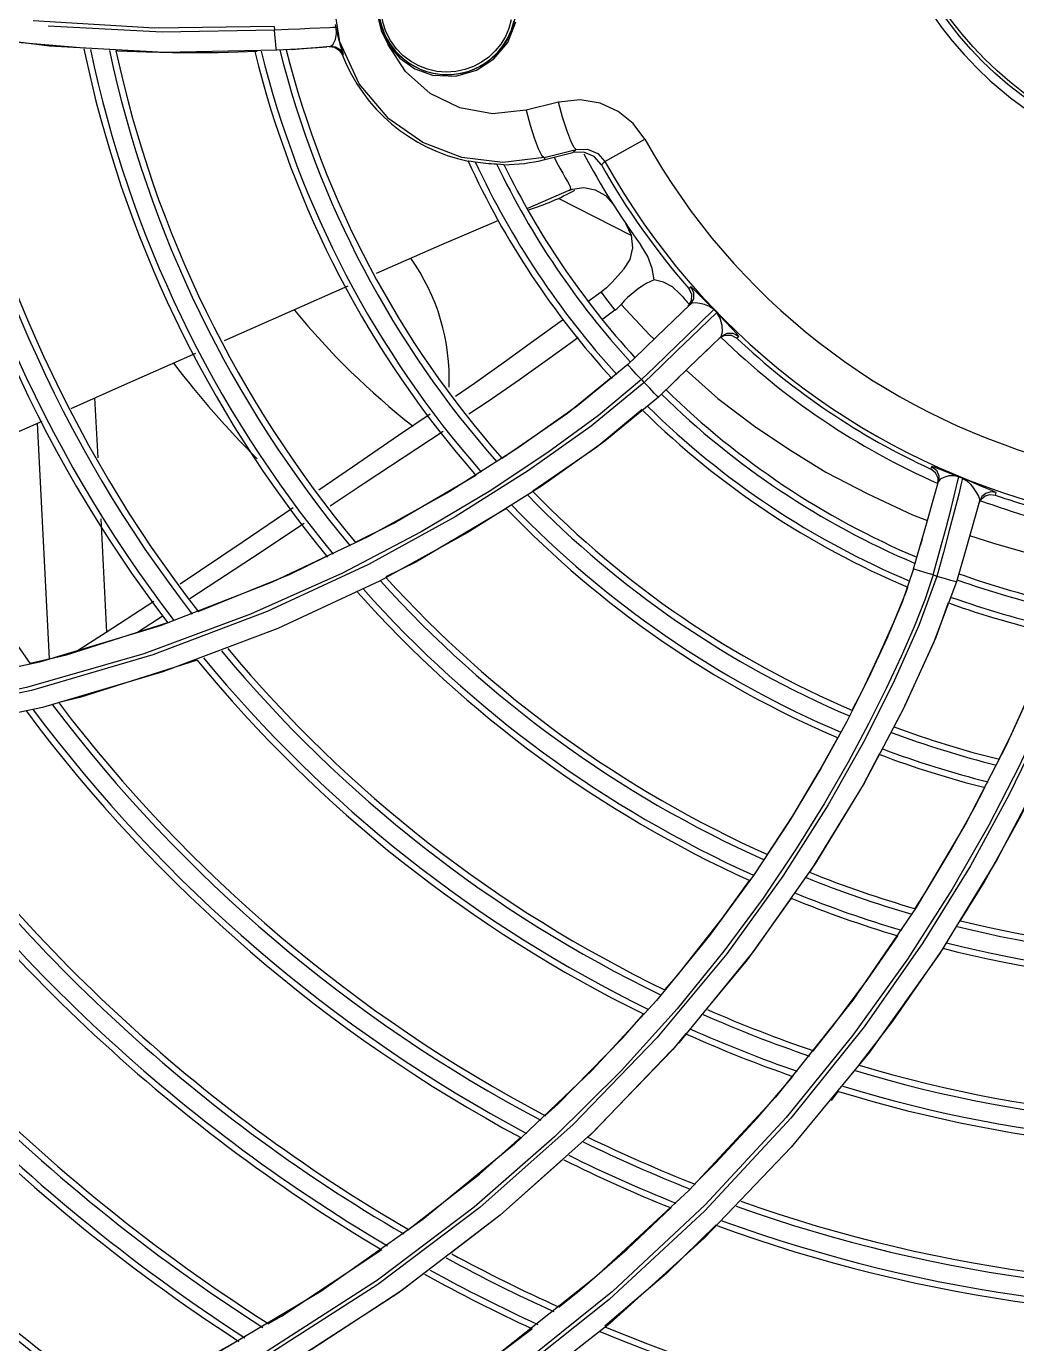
# Model space of a CAD drawing. Header units: metres. Extents: x -367 to 374, y -238 to 224.
# Drawn here: x 350.4975 to 350.5751, y 176.5945 to 176.6976 of the extents above; entities that cross this region are included whole.
import ezdxf
from ezdxf.enums import TextEntityAlignment as Align

# ---------------------------------------------------------------- set-up
doc = ezdxf.new("R2010")
doc.units = ezdxf.units.M
for name, color, linetype in [('ELE-ALIMENTADORES', 160, 'Continuous'), ('LA_BAU_BASES GERAIS_R00$0$ARQ-XREF-ATT', 8, 'Continuous'), ('LA_BAU_BASES GERAIS_R00$0$BASE', 253, 'Continuous'), ('LA_BAU_BASES GERAIS_R00$0$dutos', 31, 'Continuous')]:
    doc.layers.add(name, color=color, linetype=linetype)
doc.styles.add('LA_BAU_BASES GERAIS_R00$0$R60-125-RS', font='romans.shx', dxfattribs={"height": 0.19})
doc.styles.add('LA_BAU_BASES GERAIS_R00$0$R80-100-RS', font='romans.shx', dxfattribs={"height": 0.203})

# ---------------------------------------------------------------- blocks, each defined once
blk = doc.blocks.new('LA_BAU_BASES GERAIS_R00$0$A$C2E3D5B4E')
at = {"layer": 'LA_BAU_BASES GERAIS_R00$0$dutos', "color": 251}
for p, q in [((-16.22790802469399, -1.25358252255927), (-16.22848297564451, -1.250037579836942)), ((-16.25065965759813, -1.25391308028037), (-16.25972701782302, -1.252754706170606)), ((-16.23307161105367, -1.252363900934768), (-16.2330241891782, -1.252662116784165)), ((-16.22873976916617, -1.252480180026112), (-16.23026108272779, -1.252541141131303)), ((-16.22640337683561, -1.256851804497899), (-16.22790802469399, -1.25358252255927)), ((-16.22415111958662, -1.253760622426569), (-16.22322550050512, -1.254857649641679)), ((-16.24166743367005, -1.254402047379415), (-16.25065965759813, -1.25391308028037)), ((-16.24529677679629, -1.254283743723761), (-16.24544625793669, -1.254271137154035)), ((-16.24529678393083, -1.254283745616419), (-16.24306863638867, -1.254369095650588)), ((-16.23285157583678, -1.254239399702499), (-16.24166743367005, -1.254402047379415)), ((-16.23169910234174, -1.254170294493349), (-16.23045182356645, -1.254083013579191)), ((-16.23045182356645, -1.254083013579191), (-16.22928666638927, -1.253989442912541)), ((-16.22928666638927, -1.253989442912541), (-16.22892837476547, -1.253957171538502)), ((-16.22875191158255, -1.253942669111609), (-16.22832789346921, -1.25399612766131)), ((-16.22772988346514, -1.254576368069763), (-16.22763938028129, -1.254566909313951)), ((-16.22406979882544, -1.259607577147733), (-16.22640337683561, -1.256851804497899)), ((-16.22065793072306, -1.256178096198425), (-16.21884478982292, -1.256260297271808)), ((-16.21079090643661, -1.258294398332225), (-16.21332818459496, -1.258931123290211)), ((-16.21332818457677, -1.258931123285663), (-16.21301092298472, -1.26009353328817)), ((-16.21191976221235, -1.262625027604088), (-16.20940282730862, -1.261993407738998)), ((-16.20940282730862, -1.261993407738998), (-16.20966608738081, -1.262239582022346)), ((-16.20716166593729, -1.262947461713964), (-16.20403792298202, -1.261201947241432)), ((-16.21191976221235, -1.262625027604088), (-16.21187834105103, -1.262791158812149)), ((-16.21187834106013, -1.262791158814878), (-16.20966608738081, -1.262239582022346)), ((-16.20716170066544, -1.262947405841885), (-16.20743824468991, -1.263201609601026)), ((-16.21321117953948, -1.2665833349335), (-16.20995539779187, -1.265198790882721)), ((-16.20510570483248, -1.268745047154596), (-16.21080538564274, -1.265832219031552)), ((-16.20995539779187, -1.265198790882721), (-16.20996159434299, -1.265201470074032)), ((-16.2074629064432, -1.273174584029846), (-16.20846191972259, -1.273896337465601)), ((-16.20058601579285, -1.272887060174696), (-16.20044156778249, -1.272747723658256)), ((-16.20036000618393, -1.273336257528797), (-16.20058601579285, -1.272887060174696)), ((-16.20038061912737, -1.273836746074892), (-16.20036000618393, -1.273336257528797)), ((-16.20049818937878, -1.274126271549619), (-16.20313402149259, -1.276670058509524)), ((-16.20064293302903, -1.274266125149268), (-16.20038061912737, -1.273836746074892)), ((-16.20639035583827, -1.274589774798812), (-16.20731424257974, -1.275279989603121)), ((-16.19841009927768, -1.274756779823917), (-16.2003922882368, -1.27666787269817)), ((-16.19806705757856, -1.276644777504487), (-16.1979471269533, -1.276285885729237)), ((-16.20058808319072, -1.279075945375268), (-16.19876158107763, -1.277315015352258)), ((-16.19886690036765, -1.277416520770828), (-16.19971509171683, -1.278234061236333)), ((-16.19806740615559, -1.276644554016173), (-16.19886690036765, -1.277416520770828)), ((-16.19821179694645, -1.276784074480645), (-16.19777330153329, -1.276536675064278)), ((-16.19777330153329, -1.276536675064278), (-16.19727259031379, -1.276533482193088)), ((-16.19727259031379, -1.276533482193088), (-16.19683135358628, -1.27677507319612)), ((-16.19668703974503, -1.276635642061308), (-16.19683135742025, -1.276775069562689)), ((-16.21007991496845, -1.282632399054535), (-16.20667787949287, -1.279838824946353)), ((-16.20137103331535, -1.279837208051219), (-16.20186151515964, -1.28031341589093)), ((-16.24685240862027, -1.286138779761757), (-16.24709194911702, -1.281440569425001)), ((-16.21521942862864, -1.2861580485839), (-16.21007991496845, -1.282632399054535)), ((-16.25066151771125, -1.301868069280943), (-16.25160203489031, -1.283433456615683)), ((-16.2198268667189, -1.284072897038357), (-16.22602373265318, -1.288152898413216)), ((-16.18158016553025, -1.286819587185789), (-16.18163792070982, -1.287019259005945)), ((-16.18126961613325, -1.287309777028611), (-16.18163792070982, -1.287019259005945)), ((-16.18107463022034, -1.287734626987628), (-16.18126961613325, -1.287309777028611)), ((-16.18109436523309, -1.28820317169783), (-16.18107463022034, -1.287734626987628)), ((-16.22602373265318, -1.288152898413216), (-16.22868565023009, -1.289927415639511)), ((-16.21214017017064, -1.288361572233669), (-16.21794036773827, -1.292019691143366)), ((-16.17654347475172, -1.288863478370956), (-16.17659759482376, -1.289052106956376)), ((-16.17783411927439, -1.289531782015445), (-16.17896918281849, -1.293488453505859)), ((-16.17738705422425, -1.289108515067426), (-16.17699936431154, -1.288998953773159)), ((-16.17699936431154, -1.288998953773159), (-16.17659749242011, -1.289052142609478)), ((-16.24615707437079, -1.299776668167112), (-16.24660887712071, -1.290915267350726)), ((-16.18298958771084, -1.294820938067176), (-16.18191096166674, -1.291046910794364)), ((-16.22572927007468, -1.292330421467057), (-16.23321925943083, -1.29587689200406)), ((-16.21794036773827, -1.292019691143366), (-16.22476230427401, -1.29576779523785)), ((-16.18232649516995, -1.292498390662047), (-16.18245233642847, -1.292942571702667)), ((-16.17896918281849, -1.293488453505859), (-16.17964180035187, -1.295842953347972)), ((-16.23321925943083, -1.29587689200406), (-16.24198980071606, -1.299275788832063)), ((-16.22476230427401, -1.29576779523785), (-16.23277546532518, -1.299493562244322)), ((-16.1811857843395, -1.295416869077314), (-16.18146694173856, -1.295308084596115)), ((-16.18356034436192, -1.296574736908667), (-16.18345766631091, -1.296249673596037)), ((-16.24249206113018, -1.297375925834501), (-16.24620508418866, -1.299808116676729)), ((-16.2417379173703, -1.29851422465498), (-16.24376151314073, -1.29980855520779)), ((-16.24198980071606, -1.299275788832063), (-16.2514454856223, -1.302119179725821)), ((-16.24620508418866, -1.299808116676729), (-16.24852403870591, -1.301297346808212)), ((-16.23277546532518, -1.299493562244322), (-16.24176695537699, -1.302896867703282)), ((-16.2514454856223, -1.302119179725821), (-16.26126359855016, -1.304248827179151)), ((-16.23909279505733, -1.301965234157876), (-16.24827078408407, -1.304891293659864)), ((-16.24176695537699, -1.302896867703282), (-16.25120630022775, -1.305670671070118)), ((-16.18652921071771, -1.303379508962905), (-16.18823131360114, -1.306774260479585)), ((-16.24827078408407, -1.304891293659864), (-16.24991706592755, -1.305283097280778)), ((-16.25120630022775, -1.305670671070118), (-16.26102363830432, -1.307760045179464)), ((-16.17292874908799, -1.310857827411098), (-16.17647485485168, -1.317593166170525)), ((-16.19265601705956, -1.314469844491839), (-16.19553082770881, -1.318819780866477)), ((-16.17647485485168, -1.317593166170525), (-16.18097826769781, -1.324966006335387)), ((-16.19067992325563, -1.317876090865582), (-16.19549909155876, -1.324739299595137)), ((-16.19098374345594, -1.318340721168795), (-16.19114825095676, -1.31857207384445)), ((-16.19553082770881, -1.318819780866477), (-16.19897861666004, -1.323528740829431)), ((-16.1827992547187, -1.321335541193264), (-16.18776460538948, -1.328587170036087)), ((-16.19897861666004, -1.323528740829431), (-16.2031283661313, -1.328606290504183)), ((-16.19549909155876, -1.324739299595137), (-16.20137579694301, -1.331918724656759)), ((-16.18097826769781, -1.324966006335387), (-16.18644201218785, -1.332653098639355)), ((-16.2031283661313, -1.328606290504183), (-16.20815223411137, -1.334060985672011)), ((-16.18776460538948, -1.328587170036087), (-16.19380641280213, -1.336171479265147)), ((-16.20137579694301, -1.331918724656759), (-16.20802680102543, -1.338868780429664)), ((-16.18644201218785, -1.332653098639355), (-16.1925906783049, -1.340098536435733)), ((-16.20815223411137, -1.334060985672011), (-16.21424193910525, -1.339857162450869)), ((-16.19380641280213, -1.336171479265147), (-16.20057420830335, -1.343462216503838)), ((-16.18889028729518, -1.335712609563132), (-16.18945786443874, -1.336442743937994)), ((-16.20802680102543, -1.338868780429664), (-16.21535168294849, -1.345416100775481)), ((-16.20828908630119, -1.339121607165623), (-16.20849558057262, -1.339305615101409)), ((-16.21424193910525, -1.339857162450869), (-16.22141282405664, -1.345760340271852)), ((-16.20057420830335, -1.343462216503838), (-16.20801524946137, -1.350350143752337)), ((-16.21535168294849, -1.345416100775481), (-16.22335025095163, -1.351517688570937)), ((-16.22141282405664, -1.345760340271852), (-16.22940052910326, -1.351382017022559)), ((-16.20801524946137, -1.350350143752337), (-16.21612810694751, -1.356793630356776)), ((-16.22940052910326, -1.351382017022559), (-16.23801839554244, -1.356515298179772)), ((-16.22335025095163, -1.351517688570937), (-16.2320202281594, -1.35712685113657)), ((-16.20678009508174, -1.353893261378914), (-16.21481635721466, -1.360169142860002)), ((-16.21300490574549, -1.354430380599013), (-16.21285715837757, -1.354310915992471))]:
    blk.add_line(p, q, dxfattribs=at)
for points in [[(-16.22475996107187, -1.249664945122902), (-16.2248260099459, -1.250040345905006), (-16.22486521254314, -1.250419414197211), (-16.22487738693189, -1.250800267177226), (-16.22486248009045, -1.251180988017666), (-16.22482057130401, -1.251559677425291), (-16.22475185266603, -1.251934522653471), (-16.22465667387405, -1.25230355355751), (-16.22453552692286, -1.252664866712337), (-16.22438899744066, -1.253016706933238), (-16.2242177520402, -1.253357408554336), (-16.22402257193426, -1.253685308156207), (-16.22380436761296, -1.253998751210645), (-16.22356420470805, -1.254296090694595), (-16.22330327383816, -1.254575755211306), (-16.22302287159982, -1.254836272054206), (-16.22272439756898, -1.255076267033189), (-16.22240934165666, -1.255294474021582), (-16.22207929123942, -1.255489730042143), (-16.22173592133868, -1.255660986211012), (-16.22138098807864, -1.255807314885431), (-16.2210163152422, -1.255927918835084)], [(-16.21449111525681, -1.25185434583517), (-16.21468158915968, -1.252525015056278), (-16.21495917695665, -1.253160989834839), (-16.21531923571956, -1.253753584330923), (-16.21575473309622, -1.254291799282043), (-16.21625912208583, -1.254767569818512), (-16.21682590273485, -1.255173439048747), (-16.21745199968973, -1.255503609948107), (-16.21812902571583, -1.255748378333635), (-16.21884059924514, -1.255897569456181), (-16.21958025376625, -1.255945247709576), (-16.22032457946989, -1.255885693165226), (-16.22105259223099, -1.255719367387144), (-16.22174453726166, -1.25545186941207), (-16.22238855639307, -1.255089585430767), (-16.22297857036801, -1.254635237380796), (-16.22351031810877, -1.254084886963653), (-16.22395663639554, -1.253458999521797), (-16.22430740402569, -1.252768519559766), (-16.22452981329752, -1.252115051466433), (-16.22465542083046, -1.251494241128682), (-16.22470303351065, -1.250916216227495), (-16.22468102928315, -1.25028794445069), (-16.22459159881646, -1.249707421776918)], [(-16.22497451587606, -1.251526848666515), (-16.22468505800362, -1.252687551978568), (-16.22415111958662, -1.253760622426569)], [(-16.24793532527474, -1.254061220371739), (-16.25441018703577, -1.253515159552705), (-16.25894415349603, -1.252794945260291)], [(-16.23307161105367, -1.252363900934768), (-16.24242056161029, -1.25251474442274), (-16.25194118646095, -1.251926470759543)], [(-16.2330241891782, -1.252662116784165), (-16.24182216290319, -1.252827440846602), (-16.2507667947566, -1.252341135658469)], [(-16.23285156343036, -1.254239624466834), (-16.23289145650506, -1.254120569700433), (-16.23293838654399, -1.253780249908857), (-16.23298551367179, -1.253269583710505), (-16.23302597289376, -1.25266162712586)], [(-16.23026108272779, -1.252541141131303), (-16.2310470203729, -1.252575297908777), (-16.23197091279553, -1.252616648347328), (-16.23302550859125, -1.252661609261565)], [(-16.22820970375824, -1.252451991333771), (-16.22827831238146, -1.252456796426202), (-16.22845799035258, -1.252466921646999), (-16.22873976916617, -1.252480180026112)], [(-16.22826677496232, -1.253400835411128), (-16.22817679650507, -1.252921559679351), (-16.22820983669499, -1.252452019409873)], [(-16.22820983670636, -1.252452019421696), (-16.22823292171552, -1.252340362189614), (-16.22825505183255, -1.252228511656256)], [(-16.22783641891783, -1.253930959768411), (-16.22802984056489, -1.253250396111696), (-16.22820983670636, -1.252452019421696)], [(-16.2210163152422, -1.255927918835084), (-16.22064378967525, -1.256022135423052), (-16.22026534625456, -1.256089443845383), (-16.21988295917936, -1.256129468871848), (-16.21949862640076, -1.2561419847313), (-16.21911436103301, -1.256126916770597), (-16.21873217638949, -1.256084342632391), (-16.21835407454273, -1.256014491922258), (-16.2179820321453, -1.255917744301485), (-16.21761798740044, -1.25579462594095), (-16.21726382960833, -1.255645805341089), (-16.21692139078277, -1.25547208949655), (-16.21659243442991, -1.255274418308261), (-16.21627863771801, -1.25505385239893), (-16.21598158960478, -1.254811567861623), (-16.21570278415038, -1.25454884895197), (-16.21544361602446, -1.254267082618469), (-16.21520536770595, -1.253967743135661), (-16.21498920814838, -1.253652385562134), (-16.21479618348712, -1.2533226268676), (-16.21462722709339, -1.252980156467572), (-16.2144831510418, -1.252626723616856), (-16.21436463611781, -1.252264108039242), (-16.21427225016805, -1.251894176887333)], [(-16.21884478982292, -1.256260297271808), (-16.21722039338374, -1.255805104635954), (-16.21585210240801, -1.254918784315748), (-16.2147703451501, -1.253618805132362), (-16.2141248633443, -1.252018027313795)], [(-16.22865831151239, -1.253934448039843), (-16.22843134780442, -1.253762420552164), (-16.22826677496232, -1.253400835411128)], [(-16.2208552879606, -1.257619959848569), (-16.22277510671711, -1.25590944579443), (-16.22415100292937, -1.253760851380036)], [(-16.24306863638867, -1.254369095650588), (-16.24102524819, -1.254411723384408), (-16.2391544650186, -1.254420890019617), (-16.23744417861553, -1.254404237352617), (-16.23587103534101, -1.254367491468372), (-16.23440349753628, -1.254314814812176)], [(-16.22865834707727, -1.253934036860016), (-16.22983607306469, -1.254034938783377), (-16.23125340235265, -1.25414042185065), (-16.23285156343036, -1.254239624466834)], [(-16.22763938028129, -1.254566909313951), (-16.22787833111261, -1.254208572646064), (-16.22823993372731, -1.253986307958883), (-16.22865833731612, -1.253934157890114)], [(-16.22832789346921, -1.25399612766131), (-16.22796580861905, -1.254220778343267), (-16.22772969832977, -1.254576806025113)], [(-16.22763938103571, -1.254566909607718), (-16.22768707208206, -1.254396084756706), (-16.22783641891783, -1.253930959768411)], [(-16.22322550050512, -1.254857649641679), (-16.22203541363388, -1.25568568189891), (-16.22065793073443, -1.256178096247538)], [(-16.17698831955204, -1.256622286480422), (-16.17683559110583, -1.256758817005618), (-16.17668224007002, -1.256893935332016), (-16.1765282823485, -1.257027643588742)], [(-16.21332818459496, -1.258931123290211), (-16.21595205014091, -1.259208299823229), (-16.21852584109547, -1.25875279903056), (-16.2208552879606, -1.257619959848569)], [(-16.20940266645221, -1.261993367380171), (-16.20958526633331, -1.261828327519368), (-16.20984126393296, -1.261314424398449), (-16.21014668521411, -1.260500635234791), (-16.21047331143609, -1.259462145409714), (-16.21079091170577, -1.258294399654631)], [(-16.20403788506383, -1.261202025315185), (-16.20494611034792, -1.25997373290528), (-16.20612764048883, -1.259017116382608), (-16.20754142265514, -1.258376278249386), (-16.20911040680221, -1.258115112280109), (-16.21079090643661, -1.258294398332225)], [(-16.21191976227919, -1.262625027341244), (-16.21515002646856, -1.263024479428793), (-16.21837774779351, -1.262629865717543), (-16.221414215403, -1.261465248826141), (-16.22406979882544, -1.259607577147733)], [(-16.21301092298472, -1.26009353328817), (-16.21269211941853, -1.261100802382941), (-16.21238402626477, -1.261916307554827), (-16.21211608873546, -1.262449970870591), (-16.21191976220325, -1.262625027601359)], [(-16.20940282827041, -1.26199340600914), (-16.20851816913182, -1.261967467628608), (-16.20771447824427, -1.262319984207068), (-16.20716170066544, -1.262947405841885)], [(-16.21787910663716, -1.262908758105993), (-16.21782430868507, -1.262901854222662), (-16.21763755316579, -1.262919722972299), (-16.21731497923747, -1.262957326676485)], [(-16.21114325260214, -1.26260788067674), (-16.21094810978411, -1.262988821478473), (-16.21069423283416, -1.263455467985921)], [(-16.20743824468991, -1.263201609601026), (-16.20801298616834, -1.262557628328693), (-16.20880317502679, -1.26221642354875), (-16.20966608790741, -1.262239579904133)], [(-16.21564408423819, -1.263124457979472), (-16.21532431378046, -1.263151378604277), (-16.21513420872952, -1.2631709111144), (-16.21506682849349, -1.263188511111082)], [(-16.21069423283416, -1.263455467985921), (-16.21046477841946, -1.263863216097604), (-16.2102643736057, -1.264214072420771), (-16.21009920372217, -1.264507688234232), (-16.20997105963124, -1.264749167840534), (-16.20988796712118, -1.26493561846172), (-16.20986426947456, -1.265075470621639), (-16.20991018234145, -1.265170532899617), (-16.20995539779187, -1.265198790882721)], [(-16.20996138245619, -1.265201389205401), (-16.20970748125501, -1.265110357959827), (-16.20880944412056, -1.264989704461811), (-16.20791813118922, -1.265162803893588), (-16.20712955044246, -1.26561161615399), (-16.20652656805669, -1.266287964727496)], [(-16.22504428135153, -1.271692042315124), (-16.21994397432081, -1.269446503197003), (-16.21545944415948, -1.26753942525346)], [(-16.20552801398298, -1.267810124539835), (-16.20510815931402, -1.268721225619345), (-16.20500733466679, -1.269699761046184), (-16.20522009542856, -1.270621752231534), (-16.20569567097846, -1.271382941014679)], [(-16.20329536858981, -1.272206499512947), (-16.20345049522439, -1.271319958365609), (-16.20380434504386, -1.270387778131123), (-16.20437200533752, -1.26944548522232)], [(-16.20569502427043, -1.271383527597834), (-16.20614771177361, -1.271902474654496), (-16.20659314853219, -1.272393787026601), (-16.20703485559307, -1.272826989637622), (-16.2074629064432, -1.273174584029846)], [(-16.20329536843792, -1.272206499503852), (-16.20360550117266, -1.272340331273597), (-16.20392008171711, -1.272504081017075), (-16.20423335725854, -1.272691849039518), (-16.20453609499873, -1.272895415673418), (-16.20482809789746, -1.273112414832838), (-16.20510912725194, -1.273341545032679), (-16.20538382458653, -1.273587044152634), (-16.20564889996967, -1.273847990029651), (-16.2059032551233, -1.274127145588579)], [(-16.2012880062066, -1.273299764908813), (-16.20188420224031, -1.272762454640258), (-16.20257250883787, -1.272392252695397), (-16.20329536858981, -1.272206499512947)], [(-16.23695863430112, -1.276952084559241), (-16.23199339782605, -1.274751566531165), (-16.22726399990461, -1.272669329526877)], [(-16.2074629103372, -1.273174593648662), (-16.20711395588796, -1.273643430760501), (-16.20675647426697, -1.274115182698267), (-16.20639035583827, -1.274589774798812)], [(-16.20044156778249, -1.272747723658256), (-16.20021553332617, -1.273197011477066), (-16.2002361066543, -1.273697293687917), (-16.20049818937878, -1.274126271549619)], [(-16.19862449185257, -1.274534801813104), (-16.19916353626923, -1.27400377069597), (-16.19963137683317, -1.273531684084162), (-16.19999672387667, -1.273160610036655), (-16.20024705102287, -1.27291125317214), (-16.20038974994441, -1.272779332057951), (-16.20044001653196, -1.272749491604998)], [(-16.20639035451813, -1.274589769683814), (-16.20623610983012, -1.274465490775299), (-16.20607300804386, -1.274312016830379), (-16.20590305072074, -1.274127226031567)], [(-16.20590305072074, -1.274127226031567), (-16.20366681580208, -1.276504233274579), (-16.20331481674157, -1.276845888651849)], [(-16.19862474040656, -1.274534568379465), (-16.19897110405373, -1.274288603594584), (-16.19935418774958, -1.274133329708718), (-16.19973727109118, -1.274048500398465), (-16.20007523355889, -1.27401740258), (-16.20033363750827, -1.274042383971107), (-16.2004982799881, -1.274126161649917)], [(-16.21040530069831, -1.275311208256142), (-16.21271546023354, -1.276992423672425), (-16.21491563657992, -1.278572734455963), (-16.21737709484614, -1.280310809802984), (-16.21885404280329, -1.281334913945727)], [(-16.20429760219304, -1.280018208680929), (-16.20326295607038, -1.279026487932867), (-16.20234566994077, -1.278131936203579), (-16.20152875244003, -1.277342267377833), (-16.20081722559189, -1.276656326071759), (-16.19862471747319, -1.274534550471515)], [(-16.19668878423136, -1.276633998173281), (-16.19684025016477, -1.27643941746436), (-16.19722584928104, -1.276026849343623), (-16.19778564495755, -1.275434517230394), (-16.19841018180477, -1.274756726242856)], [(-16.1979471269533, -1.276285885729237), (-16.19797809178954, -1.275778741698275), (-16.19813214688702, -1.275207870092061), (-16.19841007949526, -1.274756785741999)], [(-16.19668703974503, -1.276635642061308), (-16.19712884086266, -1.276393813553739), (-16.19762906558253, -1.276397077488298), (-16.19806732225788, -1.276644472379019)], [(-16.2092459579676, -1.276719512366697), (-16.20969522181122, -1.277053890265677), (-16.21164713638791, -1.278475127130775), (-16.21384023497467, -1.280027288140161), (-16.21631140817999, -1.281726081328713), (-16.21780559912895, -1.282727012734256)], [(-16.20299630280988, -1.276536121939614), (-16.20411086915192, -1.27762007939117), (-16.20536795979388, -1.278827914831425)], [(-16.2003922882368, -1.27666787269817), (-16.20149731294168, -1.277731028241476), (-16.20274117950476, -1.278937996538559), (-16.20408909174967, -1.280234116919644)], [(-16.24895810549833, -1.28226517439515), (-16.2452256272104, -1.28061589131147), (-16.23918631531205, -1.277939359232448)], [(-16.20536795979388, -1.278827914831425), (-16.20931047765544, -1.282062194005164), (-16.21395011267077, -1.285360828327327)], [(-16.20429761214291, -1.280018218062366), (-16.20470838671463, -1.279576379217076), (-16.20505230219169, -1.279199391564077), (-16.20528899888677, -1.278931174278739), (-16.2053679550877, -1.27882790682969)], [(-16.20297219626536, -1.281379439382988), (-16.20170316584563, -1.280161433391811), (-16.20058808319072, -1.279075945375268)], [(-16.20079333255126, -1.27927574735412), (-16.19831115694114, -1.281485170963322), (-16.19545929277547, -1.283660069029509), (-16.19275983782472, -1.285459368194722), (-16.18987533074005, -1.287266332735896), (-16.1865855426081, -1.288967161999324), (-16.18309066864913, -1.29060057533087), (-16.18190937599456, -1.291041396769913)], [(-16.20429753340159, -1.280016270190288), (-16.2076603111509, -1.282831745001829), (-16.21163505615732, -1.285726088374474), (-16.21623446821286, -1.288772471324307), (-16.22155254915697, -1.291930611175019), (-16.22772193631408, -1.295155476427396), (-16.23491800274041, -1.298380430316399), (-16.24327443458242, -1.301469305766375), (-16.25245680971148, -1.304123094231443), (-16.26205888033428, -1.306135190201246), (-16.27197982180132, -1.307449584972062), (-16.28222469847515, -1.308034587723057), (-16.29275914137452, -1.307852087683102), (-16.30355129698, -1.306865244068547)], [(-16.20408902697181, -1.280232364990923), (-16.20824505532846, -1.283646503455827), (-16.21315108061071, -1.287129017821542), (-16.21889961228908, -1.290754216118955), (-16.22567809410111, -1.294478045703443), (-16.23360361333971, -1.298163249501783), (-16.24256087104186, -1.301553251789016), (-16.25205818742506, -1.304336659833723), (-16.2619435366214, -1.306422177171669), (-16.27218652770716, -1.307771268677868), (-16.28276162428165, -1.308345944371183), (-16.29364130036674, -1.308106221476635)], [(-16.20297221271039, -1.281379446444305), (-16.20306191783811, -1.281301791702106), (-16.20329686215791, -1.281066097848168), (-16.20365676967413, -1.2806922361994), (-16.20408907879346, -1.280234103936607)], [(-16.20297219361555, -1.28137941589074), (-16.20717945558181, -1.284839231360536), (-16.21214017017064, -1.288361572233669)], [(-16.20424409277348, -1.282364152200614), (-16.20780110043097, -1.285300482538958), (-16.21280986206966, -1.288752123645907)], [(-16.26087900262382, -1.287555821945432), (-16.2600929804139, -1.287185380069502), (-16.25121399502996, -1.283261992100677)], [(-16.22084418263012, -1.282707882376315), (-16.22331951729029, -1.284399117306464), (-16.2269375058786, -1.286862695726711), (-16.22957460777798, -1.288668752083765)], [(-16.21395011267077, -1.285360828327327), (-16.21936841579736, -1.288797025033716), (-16.22572927007468, -1.292330421467057)], [(-16.17944766710661, -1.287614353970355), (-16.18025615530087, -1.287306743165288), (-16.18091099704679, -1.287050724324843), (-16.1813792857879, -1.286872862200369), (-16.18158030680934, -1.286819522191479)], [(-16.18158016553025, -1.286819587185789), (-16.18121213411587, -1.287109997084087), (-16.18101723713789, -1.287534527030118), (-16.18103697925744, -1.288002824166767)], [(-16.22668941042548, -1.292732519735807), (-16.22373831749474, -1.291278787295312), (-16.21728080817866, -1.287483044967018)], [(-16.1814680399566, -1.295307708453663), (-16.18093326706685, -1.293380018336109), (-16.18045117472957, -1.291608470703693), (-16.18005039610398, -1.290091072802795), (-16.17973157974711, -1.288809025929993), (-16.17951758663503, -1.287904617265383), (-16.17944764022832, -1.28761423678651)], [(-16.17915905756672, -1.287732443682842), (-16.17923194276318, -1.288029493015244), (-16.1794594519688, -1.28897795167785), (-16.17980820132971, -1.290364080651386), (-16.18020090299342, -1.291837167919482), (-16.18066490870979, -1.293538745096782), (-16.1811869842827, -1.295416320310949)], [(-16.1794476851087, -1.287614347279202), (-16.17981676575982, -1.287536019809238), (-16.18024567335578, -1.287555945727661), (-16.18063446643328, -1.287666304047605), (-16.18090752930993, -1.28782016015856), (-16.18103757418521, -1.288002691473309)], [(-16.17654090761971, -1.28886437506543), (-16.17660599421879, -1.288821017451198), (-16.17682132063555, -1.288722889783173), (-16.17721198122081, -1.288559006790535), (-16.17778266641062, -1.288323403170295), (-16.17848180350938, -1.288029299111884), (-16.1791591076103, -1.287732566658349)], [(-16.17915905795508, -1.287732444662367), (-16.1788167314121, -1.287947420352509), (-16.17851897076434, -1.288232740940373), (-16.17826695411622, -1.288554926554468), (-16.17806326804202, -1.288868050606368), (-16.17791556853308, -1.289141037605702), (-16.17783568027471, -1.289362978607357), (-16.17783411927439, -1.289531782015445)], [(-16.18191096166674, -1.291046910794364), (-16.18145528149853, -1.289462327401168), (-16.18103694229148, -1.288002805179246)], [(-16.17654347475172, -1.288863478370956), (-16.17694505652116, -1.288810240337341), (-16.17733288811951, -1.288919642318149), (-16.17764600734199, -1.289173222719626), (-16.17783414463429, -1.289531871881707)], [(-16.17788839597551, -1.289721257536883), (-16.17770011354514, -1.289362215288463), (-16.17738705422425, -1.289108515067426)], [(-16.23158107995505, -1.290041672331142), (-16.23557312526555, -1.292766665138231), (-16.24041763815831, -1.296014008583086)], [(-16.21486896109354, -1.290113160316366), (-16.22195537068046, -1.294293609913154), (-16.22431977725364, -1.295461262091237)], [(-16.23071733278812, -1.29128177255069), (-16.23475261489784, -1.293971626440623), (-16.23965927974677, -1.297182039807637)], [(-16.17860578894715, -1.292220612209974), (-16.17673970978012, -1.29282993226542), (-16.17390985909742, -1.29361531388048), (-16.17127293030399, -1.294219771192445), (-16.17038448376979, -1.294383771971923)], [(-16.23901030598927, -1.298157194594467), (-16.23185553388112, -1.295277394274024), (-16.22892536416657, -1.29383396878228)], [(-16.18298962917333, -1.294821049087375), (-16.18388763191342, -1.297427519519886), (-16.18510014842832, -1.300271013776808), (-16.18652921071771, -1.303379508962905)], [(-16.18146773660237, -1.295306664212774), (-16.1820445105709, -1.295133033094032), (-16.18253070920446, -1.294981675475071), (-16.1828696074258, -1.294870025579883), (-16.18298958771084, -1.294820938067176)], [(-16.18146694173856, -1.295308084596115), (-16.18210196442487, -1.297246318887744), (-16.18296099085956, -1.299367256814264), (-16.18397100660786, -1.301681599605843), (-16.18514292013333, -1.304203876594954), (-16.18651234555182, -1.306956953665292), (-16.18811297637421, -1.309954642750824), (-16.18998569424139, -1.313211780359495), (-16.19218649838285, -1.316751902351541), (-16.19478346806318, -1.320596949127946), (-16.19785624757378, -1.324760789014078), (-16.20150703873196, -1.329257899311131), (-16.20587118273806, -1.334104281125917), (-16.21110397852499, -1.339289098064626), (-16.21740303565139, -1.34478557223764), (-16.22495800426032, -1.35049533073169), (-16.23361261969103, -1.356059987833476), (-16.24297457163857, -1.361099644422836), (-16.25298545966643, -1.365529795750888), (-16.26365585658687, -1.369303393342932), (-16.27495648342438, -1.372354443608572), (-16.28684947757756, -1.374616251267696), (-16.29928028996528, -1.376023231701481)], [(-16.1811857843395, -1.295416869077314), (-16.18259588221508, -1.299274180154214), (-16.18449112331155, -1.303530935754395), (-16.18682492424705, -1.308203157982177), (-16.18969348629798, -1.313307356153643), (-16.19323997516176, -1.318889973222838), (-16.19762210709905, -1.324950684329167), (-16.20309165275557, -1.331532507550662), (-16.20964515879177, -1.338323319184099), (-16.21696812740402, -1.344818263468085), (-16.22494992909242, -1.35085633531861), (-16.23360916107367, -1.356407611291331), (-16.24293400342094, -1.361415903373825), (-16.25291741115325, -1.365827723958944), (-16.26354751172721, -1.369585635118426), (-16.27479398935111, -1.372625920292819), (-16.28661743020575, -1.374885781434102), (-16.29898553305566, -1.376302654292601)], [(-16.17964184114953, -1.295842941216222), (-16.1814387659565, -1.30062932050231), (-16.18384429884691, -1.305861840392652)], [(-16.17964180035187, -1.295842953347972), (-16.17975885666829, -1.295821003228127), (-16.18008143971838, -1.295735717625291), (-16.18058191054661, -1.295594070241975), (-16.18118697903401, -1.295416302384808)], [(-16.18779224480295, -1.305897242935032), (-16.18697222766968, -1.304291182293753), (-16.18565691798312, -1.301516954262922), (-16.18454364820309, -1.298990226046669), (-16.18356034436192, -1.296574736908667)], [(-16.18027998268735, -1.297488076762136), (-16.18125191146964, -1.300195386318308), (-16.18376368586587, -1.30569774022814), (-16.18454689815826, -1.307182670485133)], [(-16.17146036238773, -1.298153406315294), (-16.17327798975839, -1.303168396572516), (-16.17575557036707, -1.308665354782249)], [(-16.16993338190014, -1.298642736827503), (-16.17113466371984, -1.302186813815467), (-16.17276783675243, -1.306042476749724), (-16.17473676882719, -1.310272346574209), (-16.17711189169449, -1.314883320289198), (-16.17998419384139, -1.319912507098422), (-16.18347801852678, -1.325391218573429), (-16.18774838583931, -1.331332260096758), (-16.19297020496788, -1.337775316110026), (-16.19930470206464, -1.34461151718159), (-16.20658132675453, -1.351404324174553), (-16.21454610377259, -1.357814804605084), (-16.22313951057322, -1.363751435786696), (-16.23237024697892, -1.369179165623507), (-16.24222531478063, -1.374045798605664), (-16.25269372799721, -1.378303312094147), (-16.26375895748743, -1.381900234110333), (-16.27539244075888, -1.384780314704301), (-16.28755455216287, -1.386887670266049)], [(-16.16963638913239, -1.298698562125253), (-16.17110083097532, -1.302914926951132), (-16.17309559513615, -1.307510977084974), (-16.17554143130974, -1.312550918748173), (-16.17855052899449, -1.318066428396094), (-16.18226776559914, -1.324100968878781), (-16.1868760133998, -1.330683060492163), (-16.19260788107431, -1.337820117802664), (-16.19934449493894, -1.345073135463906), (-16.20683353834102, -1.352019320458282), (-16.21502371321139, -1.358546052537065), (-16.2238806225796, -1.364578874351253), (-16.23339719858905, -1.37007020109894), (-16.24356735075662, -1.374971448859185), (-16.25437846144951, -1.379228959325417), (-16.26580668784163, -1.382784503827395), (-16.27782335922984, -1.385579698025765)], [(-16.25215407024871, -1.302221862014164), (-16.24931782099247, -1.301549561140462), (-16.24139570474517, -1.299032408416394)], [(-16.17628602834429, -1.309732847448402), (-16.17530737969628, -1.30772364941339), (-16.17410405529381, -1.305075876603667), (-16.1729535668951, -1.302397974145322), (-16.17203754760885, -1.299969601639248)], [(-16.18384429884691, -1.305861840392652), (-16.1868680057305, -1.311593312739831), (-16.19067992325563, -1.317876090865582)], [(-16.18823131360114, -1.306774260479585), (-16.1902506391375, -1.310461817004295), (-16.19265601705956, -1.314469844491839)], [(-16.19443388651644, -1.317181918671565), (-16.1924590465519, -1.31415533731041), (-16.19032494651174, -1.31059146125034), (-16.1889224115439, -1.308050671868557)], [(-16.1856866993835, -1.309343675035677), (-16.18694705806547, -1.311733250327677), (-16.19098374345594, -1.318340721168795)], [(-16.17575557036707, -1.308665354782249), (-16.17887443336213, -1.314711716839781), (-16.1827992547187, -1.321335541193264)], [(-16.18287193992865, -1.321418485552101), (-16.18194690080372, -1.319973835203825), (-16.18005342812057, -1.316801512881), (-16.178253847203, -1.313572243496026), (-16.17741015766796, -1.311952049388026)], [(-16.1739016717529, -1.312756006670213), (-16.17473288462133, -1.314407534045756), (-16.17742739335745, -1.319248517312815), (-16.17934944798571, -1.322357671035832)], [(-16.20245995548339, -1.327780132779196), (-16.20152842658945, -1.326716692100206), (-16.197970858178, -1.322203089761103), (-16.1958309196998, -1.319209431894421)], [(-16.19258473833679, -1.320592256487259), (-16.19601720927858, -1.325419460899582), (-16.19920542083401, -1.329263723205884)], [(-16.1908229266769, -1.332540069934737), (-16.18930610886173, -1.330636256224977), (-16.18658064640294, -1.326953239283), (-16.18423777000271, -1.323548199826007)], [(-16.18068530363962, -1.324518577661991), (-16.18463894131992, -1.330243654614321), (-16.18728897241726, -1.333652669257106)], [(-16.21182879607841, -1.337605123165929), (-16.21085426359787, -1.336732316347195), (-16.20577572898765, -1.331565445773492), (-16.20411383664623, -1.329668216467041)], [(-16.20081994655857, -1.331210476203239), (-16.20184042994606, -1.332440948442752), (-16.20828908630119, -1.339121607165623)], [(-16.20012159544058, -1.342976381001506), (-16.19847240341005, -1.341314710915583), (-16.19525269498718, -1.337825049014725), (-16.19244504121389, -1.334550512702378)], [(-16.22252712199361, -1.346522955441912), (-16.21696969298137, -1.342209392360644), (-16.21374351280065, -1.339319973975478)], [(-16.1925906783049, -1.340098536435733), (-16.19937035314615, -1.347190128711816), (-16.20678009508174, -1.353893261378914)], [(-16.21042948391596, -1.341028924722821), (-16.21536685711453, -1.345428639298632), (-16.21921273621501, -1.348369890197944)], [(-16.21074346125988, -1.352601836485235), (-16.20916314096576, -1.35132403135384), (-16.20543032698333, -1.348074486003213), (-16.20198906285123, -1.344851135101351)], [(-16.19845689581689, -1.346170239405808), (-16.20232972145232, -1.349985176934467), (-16.20717873008243, -1.354112021658409)], [(-16.23350150941269, -1.353889597761452), (-16.23247938430359, -1.353318396454313), (-16.22463210122396, -1.348117752141377)], [(-16.22132855022937, -1.349988022157675), (-16.22307244189551, -1.351321715390156), (-16.23016599315133, -1.355950752348406)], [(-16.22119753401466, -1.360348017420336), (-16.21705140389713, -1.357466150952575), (-16.21300490574549, -1.354430380599013)], [(-16.24555310040068, -1.36022114425549), (-16.24130710476265, -1.358251653089326), (-16.23587487121677, -1.355215920103262)]]:
    blk.add_lwpolyline(points, dxfattribs=at)
for centre, radius in [((-16.15789638421757, -1.235418544163338), 0.02785037344216057), ((-16.15789638421757, -1.235418544163338), 0.02760021473586094), ((-16.2195106816921, -1.250780713898791), 0.005376206838320744)]:
    blk.add_circle(centre, radius, dxfattribs=at)
for centre, radius, start, end in [((-16.15789638421757, -1.235418544163338), 0.02853244965306024, 49.23127808409463, 228.000000016738), ((-16.15789638421757, -1.235418544163338), 0.02853245180587837, 229.2312780840946, 48.00000001673805), ((-16.15789638421757, -1.235418544163338), 0.1155584923812464, 187.2305561070725, 215.3612538380225), ((-16.15789638421757, -1.235418544163338), 0.1049825870991914, 189.3374527897389, 217.3199685985413), ((-16.15789638421757, -1.235418544163338), 0.1044904655089096, 189.4323949203557, 217.4071564941844), ((-16.15789638421757, -1.235418544163338), 0.1030503912256682, 189.7085648803874, 217.6601351749108), ((-16.15789638421757, -1.235418544163338), 0.1025583829067403, 189.8023283180206, 217.7458018462815), ((-16.15789638421757, -1.235418544163338), 0.09198247762468525, 191.7367379935134, 219.4819542885892), ((-16.15789638421757, -1.235418544163338), 0.09149035603440345, 191.8225648944678, 219.5572869500479), ((-16.15789638421757, -1.235418544163338), 0.09005028175116211, 192.0713875743493, 219.7746534147267), ((-16.15789638421757, -1.235418544163338), 0.08955827343223417, 192.1555701262404, 219.847828294733), ((-16.15789638421757, -1.235418544163338), 0.07898236815017916, 193.8476500258102, 221.2661095396632), ((-16.15789638421757, -1.235418544163338), 0.07849024655989735, 193.9201108722532, 221.3238562692865), ((-16.15789638421757, -1.235418544163338), 0.07705017227665602, 194.1283959008998, 221.4878831809642), ((-16.15789638421757, -1.235418544163338), 0.07655816395772808, 194.1982175620946, 221.5421448474874), ((-16.21514431415426, -1.249692056200445), 0.01350011368426787, 201.2126660382786, 258.3257269089289), ((-16.15789638421757, -1.235418544163338), 0.05285665014623282, 209.1960901416992, 298.8038990548372), ((-16.15789638421757, -1.235418544163338), 0.06598225867567305, 204.6220908517549, 222.4298150944254), ((-16.15789638421757, -1.235418544163338), 0.06549013708539124, 204.8663446668851, 222.4396300626935), ((-16.21514431415426, -1.249692056200445), 0.01344169586262832, 260.7067567684993, 267.8692184090606), ((-16.21514431415426, -1.249692056200445), 0.01350011368426787, 270.3308886057031, 283.9999999939204), ((-16.15789638421757, -1.235418544163338), 0.05760048505701627, 207.8594314841728, 216.2095748134197), ((-16.15789638421757, -1.235418544163338), 0.05643500052730971, 209.1959294522274, 298.8040601425717), ((-16.15789638421757, -1.235418544163338), 0.0640500628021499, 205.6305362739031, 222.4369831136055), ((-16.15789638421757, -1.235418544163338), 0.06355805448092196, 205.9076962903788, 222.4274745259675), ((-16.15789638421757, -1.235418544163338), 0.05680047832001744, 209.2836811600187, 221.2685261872211), ((-16.2191233869944, -1.247643724333727), 0.02000016842267093, 287.3586177430399, 298.6773838090581), ((-16.23563537914015, -1.279953589813601), 0.01628444666388244, 357.7114665341747, 35.45510804181895), ((-16.15789638421757, -1.235418544163338), 0.05760048505701627, 221.1212102131623, 222.2682973140604), ((-16.18548054349776, -1.236757506441506), 0.05955050147830719, 219.4416922084619, 231.956973678559), ((-16.15789638421757, -1.235418544163338), 0.05646999525530216, 223.8435043718014, 224.1565275902801), ((-16.15789638421757, -1.235418544163338), 0.05760048505701627, 225.7627377937708, 246.2525055876154), ((-16.15789638421757, -1.235418544163338), 0.05680047832001744, 226.7322748398607, 245.2929535508485), ((-16.18548054349776, -1.236757506441506), 0.06955058568964265, 217.1496379686193, 225.3166050278806), ((-16.15789638421757, -1.235418544163338), 0.06435860966443929, 223.8646561823793, 224.1319887604884), ((-16.15789638421757, -1.235418544163338), 0.0640500628021499, 225.5686584792365, 247.0545387074962), ((-16.15789638421757, -1.235418544163338), 0.06355805448092196, 225.5834973784422, 247.00053212244), ((-16.15789638421757, -1.235418544163338), 0.06598225867567305, 225.4731590592138, 247.2183325932539), ((-16.15789638421757, -1.235418544163338), 0.06549013708539124, 225.5038915659258, 247.1869874349633), ((-16.15789638421757, -1.235418544163338), 0.05646999518170154, 247.564613768113, 247.8810088563377), ((-16.15789638421757, -1.235418544163338), 0.07655816395772808, 224.1982175357282, 247.0240034807896), ((-16.15789638421757, -1.235418544163338), 0.07849024655989735, 223.9201108778863, 246.9095617890816), ((-16.15789638421757, -1.235418544163338), 0.07705017227665602, 224.128395900807, 246.9967610075132), ((-16.15789638421757, -1.235418544163338), 0.05760048505701627, 249.7830767258709, 258.236092661055), ((-16.15789638421757, -1.235418544163338), 0.05680047832001744, 250.7714789564796, 257.2292590860402), ((-16.15789638421757, -1.235418544163338), 0.07898236815017916, 223.8476500024109, 246.8773498880569), ((-16.15789638421757, -1.235418544163338), 0.09005028175116211, 222.071387591874, 245.8773489470665), ((-16.15789638421757, -1.235418544163338), 0.08955827343223417, 222.1555700973209, 245.9316188166091), ((-16.15789638421757, -1.235418544163338), 0.0640500628021499, 250.1987318091236, 257.8089050613289), ((-16.15789638421757, -1.235418544163338), 0.063557680067669, 250.1710935347338, 257.8404754477245), ((-16.15789638421757, -1.235418544163338), 0.09198247762468525, 221.7367380071307, 245.6566332513092), ((-16.15789638421757, -1.235418544163338), 0.09149035603440345, 221.8225648874072, 245.7139680123327), ((-16.15789638421757, -1.235418544163338), 0.06549013708539124, 250.2525781587332, 257.6981379910631), ((-16.15789638421757, -1.235418544163338), 0.06598214509611659, 250.2588579013452, 257.6530708228286), ((-16.15789638421757, -1.235418544163338), 0.1030503912256682, 219.708564866632, 244.1874778752514), ((-16.15789638421757, -1.235418544163338), 0.1025583829067403, 219.8023283530156, 244.259352544919), ((-16.15789638421757, -1.235418544163338), 0.1049825870991914, 219.337452796553, 243.8999890449805), ((-16.15789638421757, -1.235418544163338), 0.1044904655089096, 219.4323949279201, 243.9739814519496), ((-16.15789638421757, -1.235418544163338), 0.1155584923812464, 217.2305560949164, 242.1927914610426), ((-16.15789638421757, -1.235418544163338), 0.1179826965736974, 216.7313983177917, 241.7732268838402), ((-16.15789638421757, -1.235418544163338), 0.1174905749834157, 216.8331650796179, 241.8591613204968), ((-16.15789638421757, -1.235418544163338), 0.1160505007001743, 217.1296984798593, 242.108415599019), ((-16.15789638421757, -1.235418544163338), 0.0765577895421751, 249.6551239034859, 256.1078001682188), ((-16.15789638421757, -1.235418544163338), 0.1290506101746804, 214.3856091379945, 239.7448757001607), ((-16.15789638421757, -1.235418544163338), 0.1285586018557525, 214.4920458482689, 239.8386345632829), ((-16.15789638421757, -1.235418544163338), 0.07705017227665602, 249.6120415526687, 256.0268874618248), ((-16.15789638421757, -1.235418544163338), 0.1549830081535687, 208.5377257648386, 234.4237626242611), ((-16.15789638421757, -1.235418544163338), 0.1544908865632869, 208.6525487437066, 234.5307136136041), ((-16.15789638421757, -1.235418544163338), 0.1309828060482036, 213.9658385519903, 239.3737315646595), ((-16.15789638421757, -1.235418544163338), 0.1304906844579218, 214.0730083019614, 239.468690011808), ((-16.15789638421757, -1.235418544163338), 0.0789822545706227, 249.4326410090219, 255.7040693621267), ((-16.15789638421757, -1.235418544163338), 0.07849024655989735, 249.4798154397775, 255.7870298624034), ((-16.15789638421757, -1.235418544163338), 0.1530508122823456, 208.9878390017609, 234.842571575282), ((-16.15789638421757, -1.235418544163338), 0.1525588039611176, 209.1021283474557, 234.9487191875226), ((-16.15789638421757, -1.235418544163338), 0.1429829071008861, 211.2981185087148, 236.9712088020544), ((-16.15789638421757, -1.235418544163338), 0.1424907855106043, 211.4094172104006, 237.0727572685845), ((-16.15789638421757, -1.235418544163338), 0.141050711227363, 211.7342664353093, 237.3685594457289), ((-16.15789638421757, -1.235418544163338), 0.140558702908435, 211.8449449558254, 237.469136638402), ((-16.15789638421757, -1.235418544163338), 0.08955789901668121, 248.2104675326746, 253.8162571768619), ((-16.15789638421757, -1.235418544163338), 0.09005028175116211, 248.1451541779016, 253.7241865875118), ((-16.15789638421757, -1.235418544163338), 0.0919823640451288, 247.882399466397, 253.3594634094499), ((-16.15789638421757, -1.235418544163338), 0.09149035603440345, 247.9502436663082, 253.4528153810323), ((-16.15789638421757, -1.235418544163338), 0.09005028175116211, 256.0572818391581, 279.7746533945059), ((-16.15789638421757, -1.235418544163338), 0.08955789901668121, 256.160468937626, 279.8478282773037), ((-16.15789638421757, -1.235418544163338), 0.0919823640451288, 255.6501629980652, 279.4819542856251), ((-16.15789638421757, -1.235418544163338), 0.09149035603440345, 255.7541251396044, 279.5572869654642), ((-16.15789638421757, -1.235418544163338), 0.1030503912256682, 246.2075313013203, 251.1830695033711), ((-16.15789638421757, -1.235418544163338), 0.1025580084911873, 246.2874431342655, 251.2826575689097), ((-16.15789638421757, -1.235418544163338), 0.1044904655089096, 245.9710302452899, 250.8902107831389), ((-16.15789638421757, -1.235418544163338), 0.1049824735219349, 245.8893502467973, 250.7896868518744), ((-16.15789638421757, -1.235418544163338), 0.1030503912256682, 253.2645107190837, 277.6601351611801), ((-16.15789638421757, -1.235418544163338), 0.1025580084911873, 253.3723308672246, 277.7458018272374), ((-16.15789638421757, -1.235418544163338), 0.1049824735219349, 252.8396419198524, 277.3199685993944), ((-16.15789638421757, -1.235418544163338), 0.1044904655089096, 252.9480591704637, 277.4071565008433), ((-16.15789638421757, -1.235418544163338), 0.1155581179656934, 244.0357353029531, 248.5759952244596), ((-16.15789638421757, -1.235418544163338), 0.1160505007001743, 243.945332345782, 248.4707209500922), ((-16.15789638421757, -1.235418544163338), 0.117982582996441, 243.5870735101764, 248.0554984682703), ((-16.15789638421757, -1.235418544163338), 0.1174905749834157, 243.6787941010004, 248.1615120395338), ((-16.15789638421757, -1.235418544163338), 0.1155581179656934, 250.4747780886316, 275.3612538417408), ((-16.15789638421757, -1.235418544163338), 0.1160505007001743, 250.3632458507575, 275.2665165444893), ((-16.15789638421757, -1.235418544163338), 0.117982582996441, 249.924040255949, 274.8916606706674), ((-16.15789638421757, -1.235418544163338), 0.1174905749834157, 250.0360733603579, 274.9875448597669), ((-16.15789638421757, -1.235418544163338), 0.1285582274401995, 241.5412584815186, 245.7341988781569), ((-16.15789638421757, -1.235418544163338), 0.1304906844579218, 241.1534268800488, 245.3019200397214), ((-16.15789638421757, -1.235418544163338), 0.1290506101746804, 241.4428804451946, 245.6243440481119), ((-16.15789638421757, -1.235418544163338), 0.1309826924709471, 241.0540193829674, 245.1914553895427), ((-16.15789638421757, -1.235418544163338), 0.1290506101746804, 247.3717694996196, 272.6639810360544), ((-16.15789638421757, -1.235418544163338), 0.1285582274401995, 247.4864773602508, 272.7656934381825)]:
    blk.add_arc(centre, radius, start, end, dxfattribs=at)
blk = doc.blocks.new('LA_BAU_BASES GERAIS_R00')
at = {"layer": 'LA_BAU_BASES GERAIS_R00$0$ARQ-XREF-ATT'}
blk.add_blockref('LA_BAU_BASES GERAIS_R00$0$A$C2E3D5B4E', (366.75, 177.95), dxfattribs=at)
at = {"layer": 'LA_BAU_BASES GERAIS_R00$0$BASE', "style": 'LA_BAU_BASES GERAIS_R00$0$R60-125-RS'}
for p in [(242.7815727361595, 218.919159373358), (358.6365727361596, 192.964159373358)]:
    blk.add_attdef('S', text='', height=0.19, rotation=90, dxfattribs=at).set_placement(p, align=Align.MIDDLE_CENTER)
at = {"layer": 'LA_BAU_BASES GERAIS_R00$0$BASE', "style": 'LA_BAU_BASES GERAIS_R00$0$R80-100-RS'}
blk.add_attdef('ACESSO', text='', height=0.203, dxfattribs=at).set_placement((365.922255870473, 191.9868442639211), align=Align.TOP_CENTER)
at = {"layer": 'LA_BAU_BASES GERAIS_R00$0$BASE', "style": 'LA_BAU_BASES GERAIS_R00$0$R60-125-RS'}
blk.add_attdef('S', text='', height=0.19, dxfattribs=at).set_placement((266.114159373358, 180.9134272638404), align=Align.MIDDLE_CENTER)

msp = doc.modelspace()

# ---------------------------------------------------------------- block references
at = {"layer": 'ELE-ALIMENTADORES', "color": 2}
msp.add_blockref('LA_BAU_BASES GERAIS_R00', (0, 0), dxfattribs=at)

doc.saveas('drawing.dxf')
